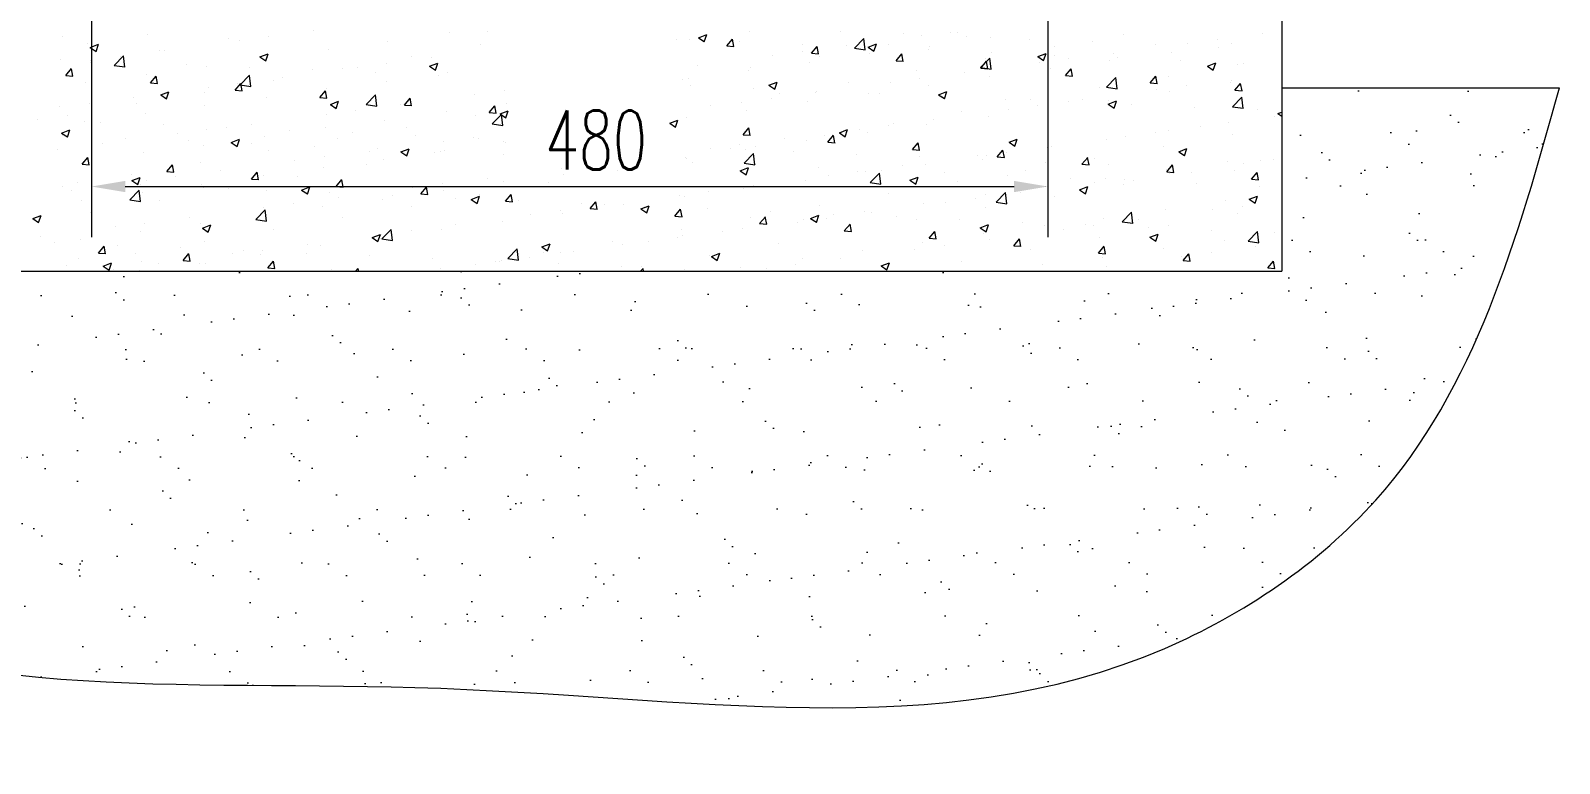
# Model space of a CAD drawing. Header units: millimetres. Extents: x -394 to 6212, y -2458 to 809.
# Drawn here: x 2922.4 to 3013, y -1763.2 to -1719.8 of the extents above; entities that cross this region are included whole.
import ezdxf

# ---------------------------------------------------------------- set-up
doc = ezdxf.new("R2010")
doc.units = ezdxf.units.MM
doc.header["$PDSIZE"] = -5
doc.layers.get('DEFPOINTS').update_dxf_attribs({"lineweight": 18})
doc.layers.add('1', color=1, linetype='Continuous', lineweight=18, true_color=0xff0000)
doc.layers.add('2', color=2, linetype='Continuous', lineweight=18, true_color=0xffff00)
doc.styles.add('HZ', font='txt.shx', dxfattribs={"width": 0.67, "bigfont": 'hztxt.shx'})
doc.styles.get("Standard").update_dxf_attribs({"font": 'txt.shx', "bigfont": 'gbcbig.shx'})
doc.dimstyles.new('ISO-25', dxfattribs={"dimtxt": 2.5, "dimasz": 2.5, "dimexe": 1.25, "dimexo": 0.625, "dimtad": 1, "dimtxsty": 'Standard', "dimcen": 2.5, "dimdle": 5, "dimadec": 0, "dimazin": 0, "dimtfac": 1, "dimtmove": 0, "dimatfit": 3, "dimfxl": 1, "dimlwd": -1, "dimlwe": -1, "dimarcsym": 0})

# ---------------------------------------------------------------- blocks, each defined once
blk = doc.blocks.new('*D254')
at = {"layer": '2', "color": 0}
for p, q in [((2926.002, -1716.581), (2926.002, -1732.037)), ((2982.702, -1716.581), (2982.702, -1732.037)), ((2928.002, -1729.037), (2980.702, -1729.037))]:
    blk.add_line(p, q, dxfattribs=at)
for points in [[(2928.002, -1728.703), (2928.002, -1729.37), (2926.002, -1729.037)], [(2980.702, -1728.703), (2980.702, -1729.37), (2982.702, -1729.037)]]:
    blk.add_solid(points, dxfattribs=at)
at = {"layer": 'DEFPOINTS', "color": 0}
for p in [(2926.002, -1716.518), (2982.702, -1716.518), (2982.702, -1729.037)]:
    blk.add_point(p, dxfattribs=at)
at = {"layer": '2', "color": 0, "insert": (2955.921, -1726.287), "char_height": 3.5, "attachment_point": 5, "style": 'HZ'}
blk.add_mtext('\\A1;480', dxfattribs=at)

msp = doc.modelspace()

# ---------------------------------------------------------------- hatches: boundary and pattern name
at = {"layer": '2'}
h = msp.add_hatch(dxfattribs=at)
h.set_pattern_fill('AR-SAND', color=256, scale=0.1, style=0)
h.set_pattern_definition([(37.5, (2525.191, -2369.4967), (-0.160003, 4.894132), [0, -3.8608, 0, -4.318, 0, -4.1275]), (7.5, (2525.191, -2369.497), (4.495233, 7.16825), [0, -2.0828, 0, -3.4798, 0, -1.3335]), (327.5, (2522.067, -2369.4967), (7.909924, 0.014372), [0, -1.27, 0, -4.572, 0, -5.969]), (317.5, (2522.067, -2369.497), (7.635565, 2.229293), [0, -0.635, 0, -2.9972, 0, -3.429])])
edge = h.paths.add_edge_path(flags=0)
edge.add_spline(control_points=[(2897.83738, -1723.18442), (2898.88507, -1734.49211), (2901.34372, -1761.02839), (2948.78317, -1756.54524), (2981.14637, -1763.24502), (3006.65643, -1746.11012), (3010.55728, -1732.09956), (3013.03945, -1723.18442)], knot_values=[0, 0, 0, 0, 30.11960941, 70.68310743, 115.86108301, 131.37283226, 158.51281598, 158.51281598, 158.51281598, 158.51281598], weights=[1, 1, 1, 1, 1, 1, 1, 1], degree=3, periodic=0)
edge.add_line((3013.03945, -1723.18442), (2996.58587, -1723.18442))
edge.add_line((2996.58587, -1723.18442), (2996.58587, -1734.05867))
edge.add_line((2996.58587, -1734.05867), (2912.11855, -1734.05867))
edge.add_line((2912.11855, -1734.05867), (2912.11855, -1723.18442))
edge.add_line((2912.11855, -1723.18442), (2897.83738, -1723.18442))

# ---------------------------------------------------------------- linework, layer by layer
at = {"layer": '1', "lineweight": 0}
for p, q in [((2996.58587, -1718.21905), (2996.58587, -1734.05867)), ((2996.58587, -1723.18442), (3013.03945, -1723.18442)), ((2912.11855, -1734.05867), (2996.58587, -1734.05867))]:
    msp.add_line(p, q, dxfattribs=at)
msp.add_open_spline([(2897.83738, -1723.18442), (2898.88507, -1734.49211), (2901.34372, -1761.02839), (2948.78317, -1756.54524), (2981.14637, -1763.24502), (3006.65643, -1746.11012), (3010.55728, -1732.09956), (3013.03945, -1723.18442)], degree=3, knots=[0, 0, 0, 0, 1307.02475419, 3067.2566114, 5027.73131814, 5700.85559326, 6878.58104322, 6878.58104322, 6878.58104322, 6878.58104322], dxfattribs=at)
at = {"layer": '2'}
for p, q in [((2924.29801, -1720.14704), (2924.29801, -1720.14704)), ((2929.35432, -1720.04129), (2929.35432, -1720.04129)), ((2934.13992, -1720.28254), (2934.13992, -1720.28254)), ((2934.77092, -1720.39212), (2934.77092, -1720.39212)), ((2936.5233, -1720.16141), (2936.5233, -1720.16141)), ((2939.17442, -1719.81238), (2939.17442, -1719.81238)), ((2943.57046, -1720.45758), (2943.57046, -1720.45758)), ((2947.20617, -1719.93274), (2947.20617, -1719.93274)), ((2949.45674, -1719.81797), (2949.45674, -1719.81797)), ((2960.66701, -1720.29162), (2960.66701, -1720.29162)), ((2961.48061, -1720.30429), (2961.48061, -1720.30429)), ((2961.99026, -1720.21206), (2962.48039, -1720.02391)), ((2961.99026, -1720.21205), (2962.33846, -1720.44692)), ((2962.33753, -1720.4494), (2962.47947, -1720.0264)), ((2963.67744, -1720.69702), (2964.01491, -1720.29485)), ((2964.09493, -1720.73613), (2964.01399, -1720.29735)), ((2964.40377, -1720.4495), (2964.40377, -1720.4495)), ((2965.01636, -1719.85616), (2965.01636, -1719.85616)), ((2970.40135, -1719.825), (2970.40135, -1719.825)), ((2971.2478, -1720.82638), (2971.79302, -1720.25814)), ((2971.8694, -1720.92484), (2971.79206, -1720.26005)), ((2974.13811, -1719.98288), (2974.13811, -1719.98288)), ((2975.20972, -1720.10514), (2975.20972, -1720.10514)), ((2976.9621, -1719.87443), (2976.9621, -1719.87443)), ((2977.34731, -1719.90153), (2977.34731, -1719.90153)), ((2977.87486, -1720.14077), (2977.87486, -1720.14077)), ((2979.33246, -1720.19574), (2979.33246, -1720.19574)), ((2981.61162, -1720.29865), (2981.61162, -1720.29865)), ((2985.34838, -1720.45653), (2985.34838, -1720.45653)), ((2987.18922, -1720.03703), (2987.18922, -1720.03703)), ((2992.76932, -1720.31182), (2992.76932, -1720.31182)), ((2995.42045, -1719.96279), (2995.42045, -1719.96279)), ((2925.76026, -1720.53416), (2925.76026, -1720.53416)), ((2925.92899, -1720.78793), (2926.41912, -1720.59979)), ((2925.92899, -1720.78793), (2926.27718, -1721.02279)), ((2926.27626, -1721.02525), (2926.41819, -1720.60225)), ((2927.35173, -1721.85204), (2927.89695, -1721.28381)), ((2927.69894, -1721.32316), (2927.69894, -1721.32316)), ((2927.97333, -1721.95048), (2927.89599, -1721.28569)), ((2930.05762, -1720.98327), (2930.05762, -1720.98327)), ((2930.35007, -1720.97413), (2930.35007, -1720.97413)), ((2935.98889, -1721.34854), (2936.47902, -1721.1604)), ((2935.98889, -1721.34854), (2936.33709, -1721.58341)), ((2936.33616, -1721.58587), (2936.4781, -1721.16287)), ((2940.03471, -1720.90571), (2940.03471, -1720.90571)), ((2944.9779, -1721.33076), (2944.9779, -1721.33076)), ((2949.0602, -1720.63002), (2949.0602, -1720.63002)), ((2963.67744, -1720.69702), (2964.09585, -1720.73363)), ((2966.38537, -1721.26689), (2966.38537, -1721.26689)), ((2968.13775, -1721.03618), (2968.13775, -1721.03618)), ((2968.14053, -1720.60739), (2968.14053, -1720.60739)), ((2968.69826, -1721.13629), (2969.11667, -1721.17289)), ((2968.69827, -1721.13629), (2969.03573, -1720.73411)), ((2969.11575, -1721.17539), (2969.03481, -1720.73662)), ((2969.18271, -1721.303), (2969.18271, -1721.303)), ((2970.78887, -1720.68715), (2970.78887, -1720.68715)), ((2971.24781, -1720.82638), (2971.87036, -1720.92293)), ((2971.87728, -1720.76527), (2971.87728, -1720.76527)), ((2972.05017, -1720.77267), (2972.5403, -1720.58453)), ((2972.05017, -1720.77267), (2972.39836, -1721.00753)), ((2972.16101, -1721.16871), (2972.16101, -1721.16871)), ((2972.39744, -1721.01003), (2972.53937, -1720.58702)), ((2973.26501, -1720.60226), (2973.26501, -1720.60226)), ((2973.71909, -1721.57555), (2974.05655, -1721.17338)), ((2974.13657, -1721.61466), (2974.05563, -1721.17588)), ((2975.61404, -1720.92316), (2975.61404, -1720.92316)), ((2975.69675, -1720.72058), (2975.69675, -1720.72058)), ((2979.3508, -1721.08104), (2979.3508, -1721.08104)), ((2982.11007, -1721.33328), (2982.6002, -1721.14514)), ((2982.11007, -1721.33328), (2982.45827, -1721.56814)), ((2982.45734, -1721.57065), (2982.59928, -1721.14764)), ((2983.08756, -1721.23892), (2983.08756, -1721.23892)), ((2983.10692, -1720.73776), (2983.10692, -1720.73776)), ((2986.59609, -1721.12454), (2986.59609, -1721.12454)), ((2989.08513, -1720.61442), (2989.08513, -1720.61442)), ((2990.01285, -1721.06016), (2990.01285, -1721.06016)), ((2991.01694, -1720.54252), (2991.01694, -1720.54252)), ((2992.82189, -1720.7723), (2992.82189, -1720.7723)), ((2993.60691, -1720.56729), (2993.60691, -1720.56729)), ((2996.55865, -1720.93019), (2996.55865, -1720.93019)), ((2924.1676, -1721.48855), (2924.1676, -1721.48855)), ((2924.48213, -1722.44825), (2924.8196, -1722.04607)), ((2924.89962, -1722.48732), (2924.81868, -1722.04854)), ((2925.94656, -1721.55386), (2925.94656, -1721.55386)), ((2925.97532, -1721.68401), (2925.97532, -1721.68401)), ((2927.35173, -1721.85204), (2927.97429, -1721.94859)), ((2927.90436, -1721.64643), (2927.90436, -1721.64643)), ((2931.64112, -1721.80432), (2931.64112, -1721.80432)), ((2932.80495, -1721.92342), (2932.80495, -1721.92342)), ((2935.37787, -1721.9622), (2935.37787, -1721.9622)), ((2936.44065, -1721.39858), (2936.44065, -1721.39858)), ((2939.11463, -1722.12009), (2939.11463, -1722.12009)), ((2940.89559, -1722.03149), (2940.89559, -1722.03149)), ((2941.75379, -1721.99125), (2941.75379, -1721.99125)), ((2942.85139, -1722.27797), (2942.85139, -1722.27797)), ((2943.50617, -1721.76054), (2943.50617, -1721.76054)), ((2946.0488, -1721.90916), (2946.53893, -1721.72102)), ((2946.0488, -1721.90916), (2946.397, -1722.14402)), ((2946.15729, -1721.41152), (2946.15729, -1721.41152)), ((2946.39607, -1722.14649), (2946.538, -1721.72349)), ((2947.12105, -1722.263), (2947.12105, -1722.263)), ((2961.96451, -1721.8489), (2961.96451, -1721.8489)), ((2964.93124, -1722.18642), (2964.93124, -1722.18642)), ((2965.1004, -1722.00373), (2965.1004, -1722.00373)), ((2968.56695, -1721.66158), (2968.56695, -1721.66158)), ((2973.71909, -1721.57555), (2974.13749, -1721.61216)), ((2974.94231, -1722.13923), (2974.94231, -1722.13923)), ((2978.71849, -1721.98501), (2979.26371, -1721.41678)), ((2978.71849, -1721.98501), (2979.34105, -1722.08156)), ((2978.73991, -1722.01482), (2979.07737, -1721.61264)), ((2978.73991, -1722.01482), (2979.15831, -1722.05142)), ((2979.02462, -1721.4385), (2979.02462, -1721.4385)), ((2979.15739, -1722.05393), (2979.07645, -1721.61515)), ((2979.34009, -1722.08348), (2979.26275, -1721.41869)), ((2982.19259, -1721.70427), (2982.19259, -1721.70427)), ((2982.8414, -1722.03313), (2982.8414, -1722.03313)), ((2983.76073, -1722.45408), (2984.09819, -1722.05191)), ((2983.94497, -1721.47357), (2983.94497, -1721.47357)), ((2984.17821, -1722.4932), (2984.09727, -1722.05442)), ((2986.37714, -1721.585), (2986.37714, -1721.585)), ((2986.82431, -1721.39681), (2986.82431, -1721.39681)), ((2990.56107, -1721.55469), (2990.56107, -1721.55469)), ((2992.16998, -1721.8939), (2992.66011, -1721.70575)), ((2992.16998, -1721.8939), (2992.51818, -1722.12876)), ((2992.51725, -1722.13127), (2992.65918, -1721.70827)), ((2993.9449, -1721.78598), (2993.9449, -1721.78598)), ((2994.29783, -1721.71258), (2994.29783, -1721.71258)), ((2924.48213, -1722.44825), (2924.90053, -1722.48485)), ((2925.67514, -1722.86442), (2925.67514, -1722.86442)), ((2929.2692, -1722.37155), (2929.2692, -1722.37155)), ((2929.50295, -1722.88751), (2929.84042, -1722.48534)), ((2929.50295, -1722.88751), (2929.92136, -1722.92412)), ((2929.92044, -1722.92659), (2929.8395, -1722.48781)), ((2932.92943, -1723.153), (2932.92943, -1723.153)), ((2934.52378, -1723.32678), (2934.86124, -1722.9246)), ((2934.68181, -1722.92229), (2934.68181, -1722.92229)), ((2934.82242, -1723.01068), (2935.36764, -1722.44244)), ((2934.82242, -1723.01067), (2935.44498, -1723.10723)), ((2934.94126, -1723.36586), (2934.86032, -1722.92708)), ((2935.44402, -1723.10911), (2935.36668, -1722.44433)), ((2936.81329, -1722.73223), (2936.81329, -1722.73223)), ((2937.33294, -1722.57327), (2937.33294, -1722.57327)), ((2943.48534, -1722.78784), (2943.48534, -1722.78784)), ((2946.58814, -1722.43585), (2946.58814, -1722.43585)), ((2961.0181, -1722.70447), (2961.0181, -1722.70447)), ((2961.3955, -1722.63455), (2961.3955, -1722.63455)), ((2961.53517, -1723.06739), (2961.53517, -1723.06739)), ((2966.16861, -1723.03039), (2966.65874, -1722.84224)), ((2966.16861, -1723.03039), (2966.51681, -1723.26525)), ((2966.51588, -1723.26774), (2966.65781, -1722.84473)), ((2970.86001, -1722.83996), (2970.86001, -1722.83996)), ((2973.36823, -1722.86602), (2973.36823, -1722.86602)), ((2975.12061, -1722.63531), (2975.12061, -1722.63531)), ((2975.61163, -1723.05083), (2975.61163, -1723.05083)), ((2977.77174, -1722.28629), (2977.77174, -1722.28629)), ((2979.24734, -1722.526), (2979.24734, -1722.526)), ((2983.76073, -1722.45408), (2984.17913, -1722.49069)), ((2985.78029, -1723.18745), (2985.78029, -1723.18745)), ((2986.18918, -1723.14364), (2986.7344, -1722.57541)), ((2986.18918, -1723.14364), (2986.81174, -1723.2402)), ((2986.81077, -1723.24212), (2986.73343, -1722.57733)), ((2988.78155, -1722.89335), (2989.11901, -1722.49117)), ((2988.78155, -1722.89335), (2989.19995, -1722.92995)), ((2989.19903, -1722.93247), (2989.11809, -1722.49369)), ((2989.86259, -1722.48672), (2989.86259, -1722.48672)), ((2990.92784, -1723.0727), (2990.92784, -1723.0727)), ((2993.52179, -1722.89754), (2993.52179, -1722.89754)), ((2993.57896, -1722.72367), (2993.57896, -1722.72367)), ((2993.80237, -1723.33261), (2994.13983, -1722.93044)), ((2994.21985, -1723.37174), (2994.13892, -1722.93296)), ((2925.85746, -1724.08404), (2925.85746, -1724.08404)), ((2928.50858, -1723.73501), (2928.50858, -1723.73501)), ((2930.10734, -1723.60626), (2930.59747, -1723.41812)), ((2930.10734, -1723.60626), (2930.45553, -1723.84112)), ((2930.4546, -1723.84359), (2930.59654, -1723.42058)), ((2932.73099, -1723.43296), (2932.73099, -1723.43296)), ((2934.52378, -1723.32678), (2934.94218, -1723.36338)), ((2936.35554, -1723.72884), (2936.35554, -1723.72884)), ((2939.5446, -1723.76604), (2939.88206, -1723.36387)), ((2939.5446, -1723.76604), (2939.963, -1723.80265)), ((2939.96208, -1723.80513), (2939.88114, -1723.36635)), ((2939.94959, -1723.23597), (2939.94959, -1723.23597)), ((2940.16724, -1724.16688), (2940.65737, -1723.97873)), ((2940.51451, -1724.40421), (2940.65644, -1723.9812)), ((2942.29311, -1724.16931), (2942.83833, -1723.60107)), ((2942.9147, -1724.26775), (2942.83736, -1723.60296)), ((2944.56542, -1724.20531), (2944.90288, -1723.80313)), ((2944.9829, -1724.2444), (2944.90196, -1723.80562)), ((2948.73666, -1723.59038), (2948.73666, -1723.59038)), ((2950.48904, -1723.35968), (2950.48904, -1723.35968)), ((2964.54388, -1724.02777), (2964.54388, -1724.02777)), ((2965.27193, -1723.22528), (2965.27193, -1723.22528)), ((2966.29626, -1723.79706), (2966.29626, -1723.79706)), ((2966.77771, -1723.5407), (2966.77771, -1723.5407)), ((2968.48183, -1723.99184), (2968.48183, -1723.99184)), ((2968.94738, -1723.44804), (2968.94738, -1723.44804)), ((2969.00869, -1723.38316), (2969.00869, -1723.38316)), ((2972.07589, -1723.49896), (2972.07589, -1723.49896)), ((2972.74544, -1723.54104), (2972.74544, -1723.54104)), ((2976.22852, -1723.591), (2976.71865, -1723.40286)), ((2976.22852, -1723.591), (2976.57671, -1723.82586)), ((2976.4822, -1723.69893), (2976.4822, -1723.69893)), ((2976.57578, -1723.82836), (2976.71772, -1723.40536)), ((2980.21896, -1723.85681), (2980.21896, -1723.85681)), ((2981.69799, -1723.88819), (2981.69799, -1723.88819)), ((2983.95572, -1724.0147), (2983.95572, -1724.0147)), ((2984.75461, -1723.88542), (2984.75461, -1723.88542)), ((2986.28842, -1724.15162), (2986.77855, -1723.96347)), ((2986.29202, -1723.91525), (2986.29202, -1723.91525)), ((2986.63569, -1724.38898), (2986.77762, -1723.96598)), ((2989.17546, -1723.3034), (2989.17546, -1723.3034)), ((2989.92773, -1723.39042), (2989.92773, -1723.39042)), ((2993.65987, -1724.30228), (2994.20509, -1723.73404)), ((2993.80237, -1723.33261), (2994.22077, -1723.36922)), ((2994.28146, -1724.40075), (2994.20412, -1723.73596)), ((2924.10508, -1724.31475), (2924.10508, -1724.31475)), ((2924.56638, -1724.83443), (2924.56638, -1724.83443)), ((2928.64869, -1724.1337), (2928.64869, -1724.1337)), ((2929.18408, -1724.7018), (2929.18408, -1724.7018)), ((2932.71983, -1724.25367), (2932.71983, -1724.25367)), ((2939.9123, -1724.75213), (2939.9123, -1724.75213)), ((2940.16724, -1724.16688), (2940.51544, -1724.40174)), ((2941.66468, -1724.52143), (2941.66468, -1724.52143)), ((2942.29311, -1724.16931), (2942.91567, -1724.26586)), ((2944.3158, -1724.1724), (2944.3158, -1724.1724)), ((2944.56542, -1724.20531), (2944.98382, -1724.24191)), ((2947.03593, -1724.59326), (2947.03593, -1724.59326)), ((2948.77119, -1724.80667), (2948.77119, -1724.80667)), ((2949.58624, -1724.64457), (2949.9237, -1724.2424)), ((2949.58624, -1724.64457), (2950.00464, -1724.68118)), ((2949.7638, -1725.32794), (2950.30902, -1724.75971)), ((2950.00372, -1724.68366), (2949.92278, -1724.24489)), ((2950.22715, -1724.72749), (2950.71728, -1724.53935)), ((2950.22715, -1724.72749), (2950.57534, -1724.96235)), ((2950.38539, -1725.42639), (2950.30805, -1724.7616)), ((2950.57441, -1724.96483), (2950.71635, -1724.54183)), ((2950.62998, -1724.10038), (2950.62998, -1724.10038)), ((2961.31038, -1724.9648), (2961.31038, -1724.9648)), ((2962.69541, -1724.24143), (2962.69541, -1724.24143)), ((2964.84612, -1724.51667), (2964.84612, -1724.51667)), ((2977.61568, -1724.58892), (2977.61568, -1724.58892)), ((2979.16222, -1724.85626), (2979.16222, -1724.85626)), ((2980.3511, -1724.46515), (2980.3511, -1724.46515)), ((2982.10348, -1724.23445), (2982.10348, -1724.23445)), ((2982.75628, -1724.36338), (2982.75628, -1724.36338)), ((2986.28842, -1724.15161), (2986.63662, -1724.38648)), ((2987.69247, -1724.17258), (2987.69247, -1724.17258)), ((2991.42923, -1724.33046), (2991.42923, -1724.33046)), ((2993.65987, -1724.30228), (2994.28242, -1724.39883)), ((2995.16599, -1724.48835), (2995.16599, -1724.48835)), ((2996.15833, -1724.90254), (2996.15833, -1724.90254)), ((2996.34833, -1724.71223), (2996.58587, -1724.62105)), ((2996.34833, -1724.71223), (2996.58587, -1724.87245)), ((2922.80446, -1725.06552), (2922.80446, -1725.06552)), ((2924.22578, -1725.86398), (2924.71591, -1725.67584)), ((2924.22578, -1725.86398), (2924.57398, -1726.09884)), ((2924.57305, -1726.1013), (2924.71498, -1725.6783)), ((2925.59002, -1725.19468), (2925.59002, -1725.19468)), ((2926.54122, -1725.2234), (2926.54122, -1725.2234)), ((2930.27797, -1725.38129), (2930.27797, -1725.38129)), ((2932.84033, -1725.68317), (2932.84033, -1725.68317)), ((2934.01473, -1725.53917), (2934.01473, -1725.53917)), ((2935.49145, -1725.33415), (2935.49145, -1725.33415)), ((2937.75149, -1725.69705), (2937.75149, -1725.69705)), ((2939.86447, -1725.56622), (2939.86447, -1725.56622)), ((2941.48824, -1725.85494), (2941.48824, -1725.85494)), ((2943.40022, -1725.11809), (2943.40022, -1725.11809)), ((2944.68889, -1725.50741), (2944.68889, -1725.50741)), ((2949.7638, -1725.32794), (2950.38635, -1725.42449)), ((2960.28705, -1725.28811), (2960.77718, -1725.09996)), ((2960.28706, -1725.2881), (2960.63525, -1725.52297)), ((2960.63432, -1725.52545), (2960.77625, -1725.10245)), ((2964.6487, -1725.96237), (2964.98617, -1725.56019)), ((2965.06618, -1726.00147), (2964.98525, -1725.56269)), ((2970.34696, -1725.84872), (2970.83709, -1725.66058)), ((2970.34696, -1725.84872), (2970.69516, -1726.08358)), ((2970.69423, -1726.08607), (2970.83616, -1725.66307)), ((2971.52675, -1725.6269), (2971.52675, -1725.6269)), ((2971.99077, -1725.82922), (2971.99077, -1725.82922)), ((2973.27913, -1725.3962), (2973.27913, -1725.3962)), ((2973.53338, -1725.28965), (2973.53338, -1725.28965)), ((2975.52651, -1725.38109), (2975.52651, -1725.38109)), ((2975.93025, -1725.04717), (2975.93025, -1725.04717)), ((2989.08635, -1725.83358), (2989.08635, -1725.83358)), ((2989.84261, -1725.72067), (2989.84261, -1725.72067)), ((2991.73747, -1725.48455), (2991.73747, -1725.48455)), ((2993.43667, -1725.2278), (2993.43667, -1725.2278)), ((2924.28039, -1726.00579), (2924.28039, -1726.00579)), ((2926.66709, -1726.4959), (2926.66709, -1726.4959)), ((2928.01715, -1726.16368), (2928.01715, -1726.16368)), ((2931.08795, -1725.91388), (2931.08795, -1725.91388)), ((2931.75391, -1726.32156), (2931.75391, -1726.32156)), ((2932.63471, -1726.58393), (2932.63471, -1726.58393)), ((2934.28569, -1726.4246), (2934.77582, -1726.23645)), ((2934.28569, -1726.42459), (2934.63388, -1726.65946)), ((2934.63295, -1726.66192), (2934.77488, -1726.23892)), ((2935.49067, -1726.47944), (2935.49067, -1726.47944)), ((2936.27042, -1726.0591), (2936.27042, -1726.0591)), ((2939.22742, -1726.63733), (2939.22742, -1726.63733)), ((2940.60658, -1726.20814), (2940.60658, -1726.20814)), ((2942.96418, -1726.79521), (2942.96418, -1726.79521)), ((2944.34559, -1726.98521), (2944.83572, -1726.79707)), ((2944.69286, -1727.22254), (2944.83479, -1726.79954)), ((2945.225, -1726.01282), (2945.225, -1726.01282)), ((2946.89517, -1726.35126), (2946.89517, -1726.35126)), ((2948.64755, -1726.12056), (2948.64755, -1726.12056)), ((2948.96176, -1726.17071), (2948.96176, -1726.17071)), ((2950.4485, -1726.34364), (2950.4485, -1726.34364)), ((2950.54487, -1726.43064), (2950.54487, -1726.43064)), ((2962.70239, -1726.78865), (2962.70239, -1726.78865)), ((2963.90879, -1726.80224), (2963.90879, -1726.80224)), ((2964.45477, -1726.55794), (2964.45477, -1726.55794)), ((2964.6487, -1725.96237), (2965.0671, -1725.99897)), ((2965.36877, -1726.69112), (2965.36877, -1726.69112)), ((2967.1059, -1726.20892), (2967.1059, -1726.20892)), ((2968.39671, -1726.32209), (2968.39671, -1726.32209)), ((2969.45108, -1725.99039), (2969.45108, -1725.99039)), ((2969.66952, -1726.40163), (2970.00699, -1725.99946)), ((2969.66952, -1726.40163), (2970.08793, -1726.43824)), ((2970.087, -1726.44074), (2970.00607, -1726.00196)), ((2974.69035, -1726.8409), (2975.02781, -1726.43872)), ((2975.10783, -1726.88001), (2975.02689, -1726.44123)), ((2980.40687, -1726.40933), (2980.897, -1726.22119)), ((2980.40687, -1726.40933), (2980.75506, -1726.64419)), ((2980.75413, -1726.6467), (2980.89607, -1726.22369)), ((2982.67116, -1726.69364), (2982.67116, -1726.69364)), ((2982.91312, -1726.6463), (2982.91312, -1726.6463)), ((2986.20691, -1726.24551), (2986.20691, -1726.24551)), ((2987.33397, -1726.06429), (2987.33397, -1726.06429)), ((2989.57358, -1726.66336), (2989.57358, -1726.66336)), ((2990.46677, -1726.96995), (2990.9569, -1726.7818)), ((2990.81404, -1727.20732), (2990.95597, -1726.78431)), ((2993.65588, -1725.96263), (2993.65588, -1725.96263)), ((2924.01597, -1726.84492), (2924.01597, -1726.84492)), ((2925.45339, -1727.71359), (2925.79086, -1727.31142)), ((2925.45339, -1727.71359), (2925.87179, -1727.7502)), ((2925.50491, -1727.52493), (2925.50491, -1727.52493)), ((2925.87087, -1727.75267), (2925.78993, -1727.31389)), ((2929.09896, -1727.03206), (2929.09896, -1727.03206)), ((2932.44198, -1727.60961), (2932.44198, -1727.60961)), ((2936.52428, -1726.90888), (2936.52428, -1726.90888)), ((2938.07081, -1727.51301), (2938.07081, -1727.51301)), ((2939.82319, -1727.28231), (2939.82319, -1727.28231)), ((2942.47432, -1726.93328), (2942.47432, -1726.93328)), ((2943.3151, -1727.44835), (2943.3151, -1727.44835)), ((2944.34559, -1726.98521), (2944.69379, -1727.22007)), ((2946.36619, -1727.04437), (2946.36619, -1727.04437)), ((2946.70094, -1726.9531), (2946.70094, -1726.9531)), ((2946.95081, -1726.92351), (2946.95081, -1726.92351)), ((2950.43769, -1727.11098), (2950.43769, -1727.11098)), ((2961.22526, -1727.29506), (2961.22526, -1727.29506)), ((2961.28647, -1727.39186), (2961.28647, -1727.39186)), ((2961.64796, -1727.58463), (2961.64796, -1727.58463)), ((2964.70517, -1727.64521), (2965.25039, -1727.07697)), ((2964.70517, -1727.64521), (2965.32773, -1727.74176)), ((2964.761, -1726.84693), (2964.761, -1726.84693)), ((2965.32676, -1727.74367), (2965.24942, -1727.07888)), ((2967.64554, -1726.96013), (2967.64554, -1726.96013)), ((2971.3823, -1727.11801), (2971.3823, -1727.11801)), ((2974.69035, -1726.8409), (2975.10875, -1726.8775)), ((2975.11906, -1727.27589), (2975.11906, -1727.27589)), ((2975.44139, -1727.71135), (2975.44139, -1727.71135)), ((2978.50962, -1727.22603), (2978.50962, -1727.22603)), ((2978.85582, -1727.43378), (2978.85582, -1727.43378)), ((2979.0771, -1727.18651), (2979.0771, -1727.18651)), ((2979.71117, -1727.28016), (2980.04863, -1726.87799)), ((2979.71117, -1727.28016), (2980.12957, -1727.31677)), ((2980.12865, -1727.31928), (2980.04771, -1726.8805)), ((2980.26199, -1726.99533), (2980.26199, -1726.99533)), ((2982.59257, -1727.59166), (2982.59257, -1727.59166)), ((2984.73199, -1727.71943), (2985.06945, -1727.31725)), ((2984.73199, -1727.71943), (2985.15039, -1727.75603)), ((2985.14947, -1727.75855), (2985.06853, -1727.31977)), ((2985.49128, -1727.3641), (2985.49128, -1727.3641)), ((2990.46677, -1726.96995), (2990.81497, -1727.20481)), ((2993.35155, -1727.55806), (2993.35155, -1727.55806)), ((2994.31684, -1727.66342), (2994.31684, -1727.66342)), ((2995.33319, -1727.49959), (2995.33319, -1727.49959)), ((2996.06922, -1727.43272), (2996.06922, -1727.43272)), ((2928.35967, -1728.31035), (2928.35967, -1728.31035)), ((2928.40413, -1728.68231), (2928.89426, -1728.49417)), ((2928.75139, -1728.91964), (2928.89333, -1728.49663)), ((2930.47421, -1728.15286), (2930.81168, -1727.75068)), ((2930.47421, -1728.15286), (2930.89262, -1728.18946)), ((2930.89169, -1728.19193), (2930.81075, -1727.75316)), ((2930.99884, -1728.44406), (2930.99884, -1728.44406)), ((2933.64996, -1728.09503), (2933.64996, -1728.09503)), ((2935.49503, -1728.59212), (2935.8325, -1728.18995)), ((2935.49503, -1728.59212), (2935.91344, -1728.62873)), ((2935.91251, -1728.6312), (2935.83158, -1728.19242)), ((2936.1853, -1728.38935), (2936.1853, -1728.38935)), ((2938.20159, -1728.44584), (2938.20159, -1728.44584)), ((2939.77935, -1727.89648), (2939.77935, -1727.89648)), ((2942.28389, -1727.74511), (2942.28389, -1727.74511)), ((2949.45719, -1728.53241), (2949.45719, -1728.53241)), ((2953.87804, -1727.9504), (2953.87804, -1727.9504)), ((2953.99549, -1728.31277), (2953.99549, -1728.31277)), ((2957.20417, -1728.09259), (2957.20417, -1728.09259)), ((2964.4654, -1728.10644), (2964.95553, -1727.91829)), ((2964.4654, -1728.10644), (2964.8136, -1728.3413)), ((2964.81267, -1728.34379), (2964.9546, -1727.92078)), ((2965.38472, -1727.74252), (2965.38472, -1727.74252)), ((2969.12148, -1727.9004), (2969.12148, -1727.9004)), ((2969.68526, -1728.38778), (2969.68526, -1728.38778)), ((2971.43764, -1728.15708), (2971.43764, -1728.15708)), ((2971.90565, -1728.15948), (2971.90565, -1728.15948)), ((2972.17586, -1728.80384), (2972.72108, -1728.23561)), ((2972.79745, -1728.9023), (2972.72011, -1728.23751)), ((2972.85824, -1728.05829), (2972.85824, -1728.05829)), ((2974.08876, -1727.80805), (2974.08876, -1727.80805)), ((2974.52531, -1728.66705), (2975.01544, -1728.47891)), ((2974.87257, -1728.90441), (2975.01451, -1728.48141)), ((2976.59499, -1728.21617), (2976.59499, -1728.21617)), ((2980.33175, -1728.37405), (2980.33175, -1728.37405)), ((2981.40897, -1728.06483), (2981.40897, -1728.06483)), ((2984.06851, -1728.53194), (2984.06851, -1728.53194)), ((2986.12179, -1728.57577), (2986.12179, -1728.57577)), ((2986.32933, -1727.74955), (2986.32933, -1727.74955)), ((2987.24486, -1728.59446), (2987.24486, -1728.59446)), ((2989.75281, -1728.15869), (2990.09027, -1727.75652)), ((2989.75281, -1728.15869), (2990.17121, -1728.1953)), ((2989.75749, -1728.05093), (2989.75749, -1728.05093)), ((2989.89599, -1728.24544), (2989.89599, -1728.24544)), ((2990.06609, -1727.90743), (2990.06609, -1727.90743)), ((2990.17029, -1728.19782), (2990.08935, -1727.75904)), ((2991.25089, -1728.20033), (2991.25089, -1728.20033)), ((2993.80284, -1728.06532), (2993.80284, -1728.06532)), ((2994.77363, -1728.59796), (2995.11109, -1728.19578)), ((2994.77363, -1728.59796), (2995.19203, -1728.63456)), ((2995.19111, -1728.63708), (2995.11017, -1728.19831)), ((2924.27737, -1729.01108), (2924.27737, -1729.01108)), ((2924.82561, -1729.25678), (2924.82561, -1729.25678)), ((2925.14855, -1728.78156), (2925.14855, -1728.78156)), ((2928.27979, -1729.82951), (2928.82501, -1729.26127)), ((2928.40413, -1728.68231), (2928.75233, -1728.91717)), ((2928.90138, -1729.92794), (2928.82404, -1729.26315)), ((2928.88531, -1728.93945), (2928.88531, -1728.93945)), ((2929.01384, -1729.36232), (2929.01384, -1729.36232)), ((2929.24646, -1728.67476), (2929.24646, -1728.67476)), ((2932.54959, -1728.91419), (2932.54959, -1728.91419)), ((2932.62207, -1729.09733), (2932.62207, -1729.09733)), ((2934.11928, -1729.14658), (2934.11928, -1729.14658)), ((2936.35883, -1729.25522), (2936.35883, -1729.25522)), ((2938.46403, -1729.24293), (2938.95416, -1729.05478)), ((2938.46404, -1729.24293), (2938.81223, -1729.47779)), ((2938.8113, -1729.48026), (2938.95323, -1729.05725)), ((2940.09558, -1729.4131), (2940.09558, -1729.4131)), ((2940.51586, -1729.03139), (2940.85332, -1728.62921)), ((2940.51586, -1729.03139), (2940.93426, -1729.06799)), ((2940.93333, -1729.07047), (2940.8524, -1728.63169)), ((2945.05368, -1729.11215), (2945.05368, -1729.11215)), ((2945.53668, -1729.47065), (2945.87414, -1729.06848)), ((2945.53668, -1729.47065), (2945.95508, -1729.50726)), ((2945.95415, -1729.50974), (2945.87322, -1729.07096)), ((2946.80606, -1728.88144), (2946.80606, -1728.88144)), ((2946.86569, -1729.25377), (2946.86569, -1729.25377)), ((2949.03956, -1729.49406), (2949.03956, -1729.49406)), ((2950.45975, -1728.7609), (2950.45975, -1728.7609)), ((2950.5575, -1729.90992), (2950.89496, -1729.50774)), ((2950.97498, -1729.94901), (2950.89404, -1729.51023)), ((2953.12186, -1728.79333), (2953.12186, -1728.79333)), ((2962.61328, -1729.31883), (2962.61328, -1729.31883)), ((2964.67588, -1729.17719), (2964.67588, -1729.17719)), ((2965.26441, -1728.9698), (2965.26441, -1728.9698)), ((2968.31159, -1728.65235), (2968.31159, -1728.65235)), ((2972.17586, -1728.80384), (2972.79842, -1728.90039)), ((2973.24437, -1729.4663), (2973.24437, -1729.4663)), ((2974.52531, -1728.66705), (2974.87351, -1728.90191)), ((2977.32667, -1728.76557), (2977.32667, -1728.76557)), ((2978.99198, -1729.51677), (2978.99198, -1729.51677)), ((2979.64655, -1729.96247), (2980.19177, -1729.39424)), ((2980.26813, -1730.06094), (2980.1908, -1729.39615)), ((2981.07163, -1729.40718), (2981.07163, -1729.40718)), ((2982.58604, -1729.0239), (2982.58604, -1729.0239)), ((2984.58522, -1729.22767), (2985.07535, -1729.03952)), ((2984.58522, -1729.22767), (2984.93341, -1729.46253)), ((2984.93248, -1729.46503), (2985.07441, -1729.04203)), ((2985.49248, -1728.82517), (2985.49248, -1728.82517)), ((2987.16858, -1728.90106), (2987.16858, -1728.90106)), ((2987.80526, -1728.68982), (2987.80526, -1728.68982)), ((2991.54202, -1728.84771), (2991.54202, -1728.84771)), ((2995.27878, -1729.00559), (2995.27878, -1729.00559)), ((2925.41979, -1729.85519), (2925.41979, -1729.85519)), ((2928.27979, -1729.8295), (2928.90235, -1729.92606)), ((2930.03698, -1729.84731), (2930.03698, -1729.84731)), ((2935.75048, -1730.98814), (2936.2957, -1730.4199)), ((2936.22933, -1730.27389), (2936.22933, -1730.27389)), ((2936.37206, -1731.08658), (2936.29473, -1730.42179)), ((2937.98171, -1730.04319), (2937.98171, -1730.04319)), ((2939.69424, -1730.22674), (2939.69424, -1730.22674)), ((2940.63283, -1729.69416), (2940.63283, -1729.69416)), ((2943.22998, -1729.77861), (2943.22998, -1729.77861)), ((2943.83234, -1729.57098), (2943.83234, -1729.57098)), ((2944.95726, -1730.1948), (2944.95726, -1730.1948)), ((2947.5691, -1729.72887), (2947.5691, -1729.72887)), ((2948.52394, -1729.80354), (2949.01407, -1729.6154)), ((2948.52394, -1729.80354), (2948.87214, -1730.0384)), ((2948.8712, -1730.04088), (2949.01314, -1729.61788)), ((2950.5575, -1729.90992), (2950.9759, -1729.94652)), ((2951.30585, -1729.88675), (2951.30585, -1729.88675)), ((2955.04261, -1730.04464), (2955.04261, -1730.04464)), ((2955.57832, -1730.34918), (2955.91578, -1729.94701)), ((2955.57832, -1730.34918), (2955.99672, -1730.38579)), ((2955.9958, -1730.38828), (2955.91486, -1729.9495)), ((2956.44005, -1730.13155), (2956.44005, -1730.13155)), ((2957.54608, -1730.11819), (2957.54608, -1730.11819)), ((2958.58385, -1730.36416), (2959.07398, -1730.17601)), ((2958.58385, -1730.36416), (2958.93204, -1730.59902)), ((2958.77937, -1730.20252), (2958.77937, -1730.20252)), ((2958.93111, -1730.6015), (2959.07304, -1730.1785)), ((2960.59914, -1730.78845), (2960.9366, -1730.38627)), ((2960.86091, -1729.54953), (2960.86091, -1729.54953)), ((2961.01662, -1730.82755), (2960.93568, -1730.38877)), ((2961.14014, -1729.62532), (2961.14014, -1729.62532)), ((2962.51613, -1730.3604), (2962.51613, -1730.3604)), ((2969.16206, -1730.16704), (2969.16206, -1730.16704)), ((2975.35628, -1730.0416), (2975.35628, -1730.0416)), ((2976.66813, -1729.98692), (2976.66813, -1729.98692)), ((2978.42051, -1729.75621), (2978.42051, -1729.75621)), ((2979.00398, -1730.30253), (2979.00398, -1730.30253)), ((2979.64655, -1729.96247), (2980.2691, -1730.05903)), ((2983.08628, -1729.6018), (2983.08628, -1729.6018)), ((2989.67238, -1730.38119), (2989.67238, -1730.38119)), ((2992.47535, -1730.4243), (2992.47535, -1730.4243)), ((2993.26643, -1729.88831), (2993.26643, -1729.88831)), ((2994.22773, -1730.1936), (2994.22773, -1730.1936)), ((2994.64512, -1729.78828), (2995.13525, -1729.60014)), ((2994.64512, -1729.78828), (2994.99332, -1730.02314)), ((2994.99238, -1730.02565), (2995.13432, -1729.60265)), ((2922.52257, -1730.94003), (2923.0127, -1730.75189)), ((2922.52257, -1730.94003), (2922.87077, -1731.17489)), ((2922.86983, -1731.17735), (2923.01177, -1730.75434)), ((2925.95468, -1730.54805), (2925.95468, -1730.54805)), ((2929.15735, -1731.20494), (2929.15735, -1731.20494)), ((2931.80848, -1730.85591), (2931.80848, -1730.85591)), ((2932.46447, -1731.24444), (2932.46447, -1731.24444)), ((2932.58248, -1731.50065), (2933.07261, -1731.3125)), ((2932.92974, -1731.73797), (2933.07167, -1731.31497)), ((2935.75048, -1730.98814), (2936.37303, -1731.08469)), ((2936.10018, -1730.71961), (2936.10018, -1730.71961)), ((2940.87495, -1730.89553), (2940.87495, -1730.89553)), ((2947.6157, -1731.2933), (2947.6157, -1731.2933)), ((2950.37463, -1731.09115), (2950.37463, -1731.09115)), ((2952.03655, -1730.71128), (2952.03655, -1730.71128)), ((2953.78893, -1730.48057), (2953.78893, -1730.48057)), ((2953.91037, -1730.64302), (2953.91037, -1730.64302)), ((2960.59914, -1730.78845), (2961.01754, -1730.82505)), ((2965.07976, -1730.86777), (2965.07976, -1730.86777)), ((2965.61996, -1731.22771), (2965.95743, -1730.82554)), ((2965.61996, -1731.22771), (2966.03836, -1731.26432)), ((2966.03744, -1731.26682), (2965.9565, -1730.82804)), ((2966.25288, -1730.51829), (2966.25288, -1730.51829)), ((2967.84377, -1731.14867), (2967.84377, -1731.14867)), ((2968.22647, -1730.98261), (2968.22647, -1730.98261)), ((2968.64375, -1730.92477), (2969.13388, -1730.73663)), ((2968.64375, -1730.92477), (2968.99195, -1731.15963)), ((2968.99101, -1731.16212), (2969.13295, -1730.73912)), ((2969.59615, -1730.91796), (2969.59615, -1730.91796)), ((2969.98964, -1730.67617), (2969.98964, -1730.67617)), ((2970.64078, -1731.66698), (2970.97825, -1731.2648)), ((2971.05826, -1731.70609), (2970.97732, -1731.26731)), ((2971.82053, -1730.48973), (2971.82053, -1730.48973)), ((2972.24728, -1730.56893), (2972.24728, -1730.56893)), ((2973.7264, -1730.83406), (2973.7264, -1730.83406)), ((2974.92167, -1731.00327), (2974.92167, -1731.00327)), ((2977.46315, -1730.99194), (2977.46315, -1730.99194)), ((2978.70366, -1731.48538), (2979.19379, -1731.29724)), ((2979.05092, -1731.72275), (2979.19285, -1731.29974)), ((2981.19991, -1731.14983), (2981.19991, -1731.14983)), ((2984.93667, -1731.30771), (2984.93667, -1731.30771)), ((2986.03667, -1730.90602), (2986.03667, -1730.90602)), ((2987.11723, -1731.12111), (2987.66245, -1730.55287)), ((2987.11723, -1731.12111), (2987.73979, -1731.21766)), ((2987.73882, -1731.21958), (2987.66148, -1730.55479)), ((2988.0545, -1731.00632), (2988.0545, -1731.00632)), ((2993.92425, -1730.65002), (2993.92425, -1730.65002)), ((2922.98412, -1732.01766), (2922.98412, -1732.01766)), ((2925.33467, -1732.18545), (2925.33467, -1732.18545)), ((2927.40497, -1731.43564), (2927.40497, -1731.43564)), ((2928.92872, -1731.69257), (2928.92872, -1731.69257)), ((2932.58248, -1731.50064), (2932.93067, -1731.73551)), ((2936.79265, -1731.59627), (2936.79265, -1731.59627)), ((2942.64238, -1732.06126), (2943.13251, -1731.87312)), ((2942.64239, -1732.06126), (2942.99058, -1732.29612)), ((2942.98964, -1732.29859), (2943.13158, -1731.87559)), ((2943.14486, -1732.10886), (2943.14486, -1732.10886)), ((2943.2122, -1731.87303), (2943.2122, -1731.87303)), ((2943.22116, -1732.14677), (2943.76638, -1731.57854)), ((2943.22116, -1732.14677), (2943.84372, -1732.24332)), ((2943.84275, -1732.24521), (2943.76541, -1731.58043)), ((2944.96457, -1731.64232), (2944.96457, -1731.64232)), ((2946.78057, -1731.58403), (2946.78057, -1731.58403)), ((2960.7718, -1732.07971), (2960.7718, -1732.07971)), ((2960.99746, -1731.56851), (2960.99746, -1731.56851)), ((2961.05502, -1731.95557), (2961.05502, -1731.95557)), ((2963.42292, -1731.73068), (2963.42292, -1731.73068)), ((2964.59076, -1731.50744), (2964.59076, -1731.50744)), ((2970.64078, -1731.66698), (2971.05919, -1731.70358)), ((2970.83937, -1731.704), (2970.83937, -1731.704)), ((2975.6616, -1732.10624), (2975.99907, -1731.70407)), ((2975.6616, -1732.10624), (2976.08001, -1732.14285)), ((2976.07908, -1732.14535), (2975.99814, -1731.70658)), ((2978.70366, -1731.48538), (2979.05186, -1731.72024)), ((2978.90686, -1731.84703), (2978.90686, -1731.84703)), ((2979.23014, -1732.16807), (2979.23014, -1732.16807)), ((2980.68243, -1732.54551), (2981.01989, -1732.14333)), ((2981.0999, -1732.58462), (2981.01896, -1732.14584)), ((2982.50092, -1731.35415), (2982.50092, -1731.35415)), ((2983.651, -1731.58605), (2983.651, -1731.58605)), ((2985.40338, -1731.35535), (2985.40338, -1731.35535)), ((2985.75965, -1732.05149), (2985.75965, -1732.05149)), ((2988.67342, -1731.46559), (2988.67342, -1731.46559)), ((2988.76357, -1732.046), (2989.25369, -1731.85785)), ((2988.76357, -1732.046), (2989.11176, -1732.28086)), ((2989.11083, -1732.28337), (2989.25276, -1731.86036)), ((2989.84195, -1731.35075), (2989.84195, -1731.35075)), ((2992.41018, -1731.62348), (2992.41018, -1731.62348)), ((2993.18131, -1732.21857), (2993.18131, -1732.21857)), ((2994.58792, -1732.27974), (2995.13314, -1731.7115)), ((2995.20951, -1732.37822), (2995.13217, -1731.71343)), ((2996.14694, -1731.78136), (2996.14694, -1731.78136)), ((2923.78541, -1732.35853), (2923.78541, -1732.35853)), ((2926.42465, -1732.97894), (2926.76212, -1732.57676)), ((2926.42465, -1732.97894), (2926.84305, -1733.01554)), ((2926.84213, -1733.01801), (2926.76119, -1732.57923)), ((2927.52217, -1732.51642), (2927.52217, -1732.51642)), ((2928.62804, -1732.99774), (2928.62804, -1732.99774)), ((2931.25893, -1732.6743), (2931.25893, -1732.6743)), ((2931.44547, -1733.4182), (2931.78294, -1733.01603)), ((2931.86295, -1733.45728), (2931.78201, -1733.0185)), ((2932.71035, -1732.297), (2932.71035, -1732.297)), ((2934.38784, -1733.03478), (2934.38784, -1733.03478)), ((2934.99568, -1732.83218), (2934.99568, -1732.83218)), ((2936.01506, -1733.04987), (2936.01506, -1733.04987)), ((2936.14022, -1732.80407), (2936.14022, -1732.80407)), ((2938.73244, -1732.99007), (2938.73244, -1732.99007)), ((2938.79134, -1732.45504), (2938.79134, -1732.45504)), ((2939.60912, -1732.55699), (2939.60912, -1732.55699)), ((2942.4692, -1733.14795), (2942.4692, -1733.14795)), ((2950.69185, -1733.30541), (2951.23707, -1732.73717)), ((2951.31344, -1733.40385), (2951.2361, -1732.73906)), ((2952.70229, -1732.62187), (2953.19242, -1732.43373)), ((2952.70229, -1732.62187), (2953.05049, -1732.85673)), ((2952.83285, -1732.96998), (2952.83285, -1732.96998)), ((2953.04955, -1732.85921), (2953.19148, -1732.43621)), ((2953.82525, -1732.97328), (2953.82525, -1732.97328)), ((2954.59857, -1732.89243), (2954.59857, -1732.89243)), ((2956.91516, -1732.26924), (2956.91516, -1732.26924)), ((2957.46096, -1732.44845), (2957.46096, -1732.44845)), ((2959.01942, -1732.31041), (2959.01942, -1732.31041)), ((2962.67476, -1733.10547), (2962.67476, -1733.10547)), ((2962.7622, -1733.18249), (2963.25233, -1732.99434)), ((2963.10946, -1733.41984), (2963.25139, -1732.99683)), ((2966.75707, -1732.40474), (2966.75707, -1732.40474)), ((2971.73541, -1732.81999), (2971.73541, -1732.81999)), ((2974.82664, -1732.7478), (2974.82664, -1732.7478)), ((2975.27116, -1732.37186), (2975.27116, -1732.37186)), ((2976.57902, -1732.51709), (2976.57902, -1732.51709)), ((2980.68243, -1732.54551), (2981.10083, -1732.58211)), ((2981.67734, -1732.75222), (2981.67734, -1732.75222)), ((2985.70325, -1732.98477), (2986.04071, -1732.5826)), ((2985.70325, -1732.98477), (2986.12165, -1733.02138)), ((2986.12072, -1733.02389), (2986.03978, -1732.58511)), ((2989.58726, -1732.71145), (2989.58726, -1732.71145)), ((2990.72407, -1733.42404), (2991.06153, -1733.02186)), ((2991.14154, -1733.46316), (2991.06061, -1733.02438)), ((2992.38624, -1732.95448), (2992.38624, -1732.95448)), ((2994.58792, -1732.27974), (2995.21048, -1732.37629)), ((2995.03737, -1732.60545), (2995.03737, -1732.60545)), ((2924.54574, -1733.69847), (2924.54574, -1733.69847)), ((2925.26135, -1733.29881), (2925.26135, -1733.29881)), ((2926.70092, -1733.75836), (2927.19105, -1733.57022)), ((2926.70092, -1733.75836), (2927.04912, -1733.99322)), ((2927.04818, -1733.99568), (2927.19012, -1733.57268)), ((2927.31586, -1733.96582), (2927.31586, -1733.96582)), ((2928.84361, -1734.02283), (2928.84361, -1734.02283)), ((2928.9981, -1733.45669), (2928.9981, -1733.45669)), ((2929.96699, -1733.61679), (2929.96699, -1733.61679)), ((2931.44547, -1733.4182), (2931.86387, -1733.45481)), ((2932.37935, -1733.5747), (2932.37935, -1733.5747)), ((2932.73486, -1733.61457), (2932.73486, -1733.61457)), ((2936.46629, -1733.85747), (2936.80376, -1733.45529)), ((2936.46629, -1733.85747), (2936.8847, -1733.89407)), ((2936.47162, -1733.77246), (2936.47162, -1733.77246)), ((2936.88377, -1733.89655), (2936.80283, -1733.45777)), ((2940.20837, -1733.93034), (2940.20837, -1733.93034)), ((2941.68687, -1734.05867), (2941.82458, -1733.89456)), ((2941.85347, -1734.05867), (2941.82365, -1733.89704)), ((2945.77421, -1734.05418), (2945.77421, -1734.05418)), ((2946.20595, -1733.30584), (2946.20595, -1733.30584)), ((2946.69545, -1733.91429), (2946.69545, -1733.91429)), ((2948.75055, -1733.67071), (2948.75055, -1733.67071)), ((2949.94271, -1733.46372), (2949.94271, -1733.46372)), ((2950.19506, -1733.47216), (2950.19506, -1733.47216)), ((2950.28951, -1733.42141), (2950.28951, -1733.42141)), ((2950.69185, -1733.3054), (2951.31441, -1733.40196)), ((2951.94744, -1733.24146), (2951.94744, -1733.24146)), ((2953.67947, -1733.6216), (2953.67947, -1733.6216)), ((2957.41623, -1733.77949), (2957.41623, -1733.77949)), ((2958.55149, -1734.05867), (2958.70776, -1733.8958)), ((2958.59246, -1733.80621), (2958.59246, -1733.80621)), ((2958.72551, -1734.05867), (2958.70678, -1733.8977)), ((2961.15298, -1733.93737), (2961.15298, -1733.93737)), ((2962.7622, -1733.18249), (2963.11039, -1733.41735)), ((2964.50565, -1733.8377), (2964.50565, -1733.8377)), ((2966.00229, -1733.90955), (2966.00229, -1733.90955)), ((2967.75467, -1733.67884), (2967.75467, -1733.67884)), ((2968.14135, -1733.31287), (2968.14135, -1733.31287)), ((2970.40579, -1733.32982), (2970.40579, -1733.32982)), ((2972.8221, -1733.7431), (2973.31223, -1733.55496)), ((2972.8221, -1733.7431), (2973.1703, -1733.97796)), ((2973.16936, -1733.98046), (2973.3113, -1733.55745)), ((2977.59504, -1733.45296), (2977.59504, -1733.45296)), ((2982.4158, -1733.68441), (2982.4158, -1733.68441)), ((2985.95155, -1733.23628), (2985.95155, -1733.23628)), ((2986.21301, -1733.7672), (2986.21301, -1733.7672)), ((2990.63387, -1733.18518), (2990.63387, -1733.18518)), ((2990.72407, -1733.42404), (2991.14247, -1733.46064)), ((2995.74489, -1733.8633), (2996.08235, -1733.46113)), ((2995.74489, -1733.8633), (2996.16329, -1733.89991)), ((2996.16236, -1733.90243), (2996.08143, -1733.46365))]:
    msp.add_line(p, q, dxfattribs=at)

# ---------------------------------------------------------------- dimensions: what is measured, and where the dimension line sits
at = {"layer": '2', "ltscale": 0.5}
dim = msp.add_linear_dim(base=(2982.70221, -1729.03671), p1=(2926.00221, -1716.51805), p2=(2982.70221, -1716.51805), text='480', dimstyle='ISO-25', override={"dimtxt": 3.5, "dimasz": 2, "dimexe": 3, "dimexo": 0.0625, "dimgap": 1, "dimzin": 0, "dimtxsty": 'HZ', "dimsah": 1, "dimdle": 4, "dimtofl": 0, "dimatfit": 0, "dimtolj": 1, "dimtzin": 0}, dxfattribs=at)
dim.commit()
dim.dimension.update_dxf_attribs({"geometry": '*D254', "text_midpoint": (2955.92136, -1729.03671), "dimtype": 160})

doc.saveas('drawing.dxf')
